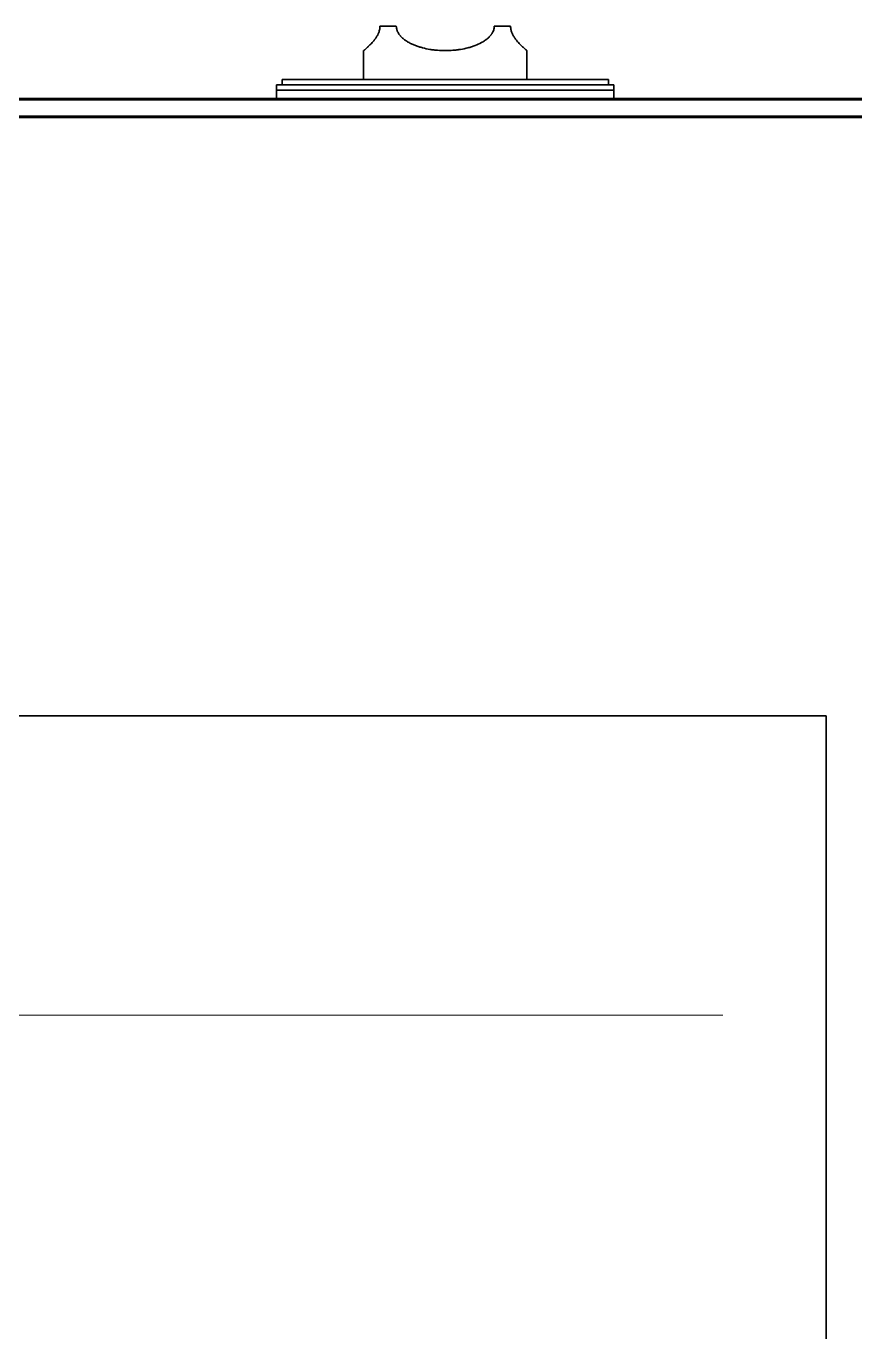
# Model space of a CAD drawing. Extents: x 5987 to 10491, y -672 to 3708.
# Drawn here: x 8894.5 to 9046.9, y 2181.6 to 2421.6 of the extents above; entities that cross this region are included whole.
import ezdxf

# ---------------------------------------------------------------- set-up
doc = ezdxf.new("R2010")
doc.units = 0
doc.header["$LTSCALE"] = 5
doc.layers.get('0').update_dxf_attribs({"linetype": 'CONTINUOUS', "lineweight": 0})
doc.layers.add('1', color=7, linetype='CONTINUOUS', true_color=0xffffff)

msp = doc.modelspace()

# ---------------------------------------------------------------- linework, layer by layer
at = {"color": 2, "linetype": 'Continuous'}
msp.add_line((8584.57, 2239.83), (9022.57, 2239.83), dxfattribs=at)
at = {"layer": '1', "color": 7, "linetype": 'Continuous', "lineweight": 35}
for p, q in [((8959.57, 2421.63), (8962.57, 2421.63)), ((8980.57, 2421.63), (8983.57, 2421.63)), ((8956.57, 2417.13), (8956.57, 2411.82)), ((8986.57, 2411.82), (8986.57, 2417.13)), ((8940.57, 2410.83), (9002.57, 2410.83)), ((8940.57, 2410.83), (8940.57, 2409.83)), ((8940.57, 2409.83), (9002.57, 2409.83)), ((8940.57, 2409.83), (8940.57, 2408.33)), ((8941.57, 2411.83), (9001.57, 2411.83)), ((8941.57, 2411.83), (8941.57, 2410.83)), ((9001.57, 2410.83), (9001.57, 2411.83)), ((9002.57, 2409.83), (9002.57, 2410.83)), ((9002.57, 2408.33), (9002.57, 2409.83)), ((8376.07, 2408.08), (9230.07, 2408.08)), ((9094.06, 2408.33), (8512.08, 2408.33)), ((8512.07, 2405.08), (9230.07, 2405.08)), ((9091.57, 2404.83), (8514.57, 2404.83)), ((8564.57, 2294.83), (9041.57, 2294.83)), ((9041.57, 2294.83), (9041.57, 1510.83))]:
    msp.add_line(p, q, dxfattribs=at)
for points, knots in [([(8959.57, 2421.63), (8959.57, 2421.57), (8959.57, 2421.51), (8959.56, 2421.39), (8959.56, 2421.33), (8959.54, 2421.15), (8959.52, 2421.04), (8959.47, 2420.81), (8959.43, 2420.7), (8959.36, 2420.5), (8959.33, 2420.4), (8959.26, 2420.26), (8959.24, 2420.21), (8959.2, 2420.12), (8959.18, 2420.07), (8959.11, 2419.94), (8959.06, 2419.85), (8958.97, 2419.69), (8958.92, 2419.62), (8958.82, 2419.47), (8958.77, 2419.39), (8958.69, 2419.29), (8958.67, 2419.25), (8958.62, 2419.19), (8958.59, 2419.15), (8958.52, 2419.06), (8958.47, 2418.99), (8958.32, 2418.81), (8958.22, 2418.7), (8958.04, 2418.49), (8957.95, 2418.4), (8957.77, 2418.21), (8957.68, 2418.13), (8957.56, 2418.01), (8957.52, 2417.97), (8957.44, 2417.9), (8957.41, 2417.86), (8957.3, 2417.76), (8957.23, 2417.7), (8957.04, 2417.52), (8956.93, 2417.43), (8956.8, 2417.31), (8956.76, 2417.28), (8956.71, 2417.24), (8956.68, 2417.22), (8956.66, 2417.2), (8956.65, 2417.19), (8956.65, 2417.19), (8956.62, 2417.16), (8956.6, 2417.15), (8956.58, 2417.13), (8956.57, 2417.13), (8956.57, 2417.13)], [0, 0, 0, 0, 0.015629, 0.015629, 0.031257, 0.031257, 0.062514, 0.062514, 0.093772, 0.093772, 0.125029, 0.125029, 0.140657, 0.140657, 0.156286, 0.156286, 0.187543, 0.187543, 0.2188, 0.2188, 0.250057, 0.250057, 0.265686, 0.265686, 0.281315, 0.281315, 0.312572, 0.312572, 0.375086, 0.375086, 0.4376, 0.4376, 0.500115, 0.500115, 0.531372, 0.531372, 0.562629, 0.562629, 0.625143, 0.625143, 0.750172, 0.750172, 0.812686, 0.812686, 0.843944, 0.859572, 0.859572, 0.875201, 0.875201, 0.937715, 0.937715, 1, 1, 1, 1]), ([(8980.57, 2421.63), (8980.57, 2421.57), (8980.57, 2421.51), (8980.56, 2421.39), (8980.55, 2421.33), (8980.53, 2421.15), (8980.5, 2421.04), (8980.43, 2420.81), (8980.38, 2420.7), (8980.29, 2420.5), (8980.23, 2420.4), (8980.16, 2420.28), (8980.15, 2420.26), (8980.11, 2420.21), (8980.1, 2420.19), (8980.05, 2420.12), (8980.02, 2420.07), (8979.92, 2419.94), (8979.85, 2419.85), (8979.7, 2419.69), (8979.63, 2419.61), (8979.47, 2419.46), (8979.39, 2419.39), (8979.27, 2419.29), (8979.22, 2419.25), (8979.14, 2419.19), (8979.09, 2419.15), (8978.96, 2419.06), (8978.88, 2418.99), (8978.7, 2418.87), (8978.6, 2418.82), (8978.42, 2418.7), (8978.32, 2418.65), (8977.85, 2418.39), (8977.45, 2418.21), (8976.93, 2418.01), (8976.82, 2417.97), (8976.61, 2417.9), (8976.29, 2417.79), (8975.96, 2417.69), (8975.3, 2417.52), (8974.85, 2417.43), (8974.27, 2417.33), (8974.1, 2417.31), (8973.92, 2417.28), (8973.8, 2417.27), (8973.75, 2417.26), (8973.45, 2417.22), (8973.22, 2417.2), (8972.51, 2417.14), (8972.04, 2417.13), (8971.1, 2417.13), (8970.63, 2417.14), (8970.04, 2417.19), (8969.92, 2417.2), (8969.68, 2417.23), (8969.33, 2417.26), (8968.98, 2417.31), (8968.3, 2417.43), (8967.85, 2417.52), (8967.19, 2417.69), (8966.97, 2417.76), (8966.65, 2417.86), (8966.54, 2417.89), (8966.33, 2417.97), (8966.22, 2418.01), (8965.91, 2418.13), (8965.7, 2418.21), (8965.3, 2418.39), (8965.11, 2418.49), (8964.73, 2418.7), (8964.54, 2418.81), (8964.27, 2418.99), (8964.18, 2419.06), (8964.01, 2419.19), (8963.92, 2419.25), (8963.76, 2419.39), (8963.68, 2419.46), (8963.52, 2419.62), (8963.44, 2419.69), (8963.33, 2419.82), (8963.3, 2419.86), (8963.23, 2419.94), (8963.19, 2419.98), (8963.09, 2420.12), (8963.03, 2420.21), (8962.91, 2420.4), (8962.86, 2420.5), (8962.8, 2420.62), (8962.79, 2420.65), (8962.76, 2420.7), (8962.75, 2420.73), (8962.72, 2420.81), (8962.7, 2420.87), (8962.65, 2421.03), (8962.62, 2421.15), (8962.6, 2421.3), (8962.59, 2421.33), (8962.59, 2421.39), (8962.58, 2421.42), (8962.58, 2421.51), (8962.57, 2421.57), (8962.57, 2421.63)], [0, 0, 0, 0, 0.007812, 0.007812, 0.015625, 0.015625, 0.03125, 0.03125, 0.046875, 0.046875, 0.0625, 0.0625, 0.066406, 0.066406, 0.070313, 0.070313, 0.078125, 0.078125, 0.09375, 0.09375, 0.109375, 0.109375, 0.125, 0.125, 0.132813, 0.132813, 0.140625, 0.140625, 0.15625, 0.15625, 0.171875, 0.171875, 0.1875, 0.1875, 0.25, 0.25, 0.265625, 0.265625, 0.28125, 0.3125, 0.3125, 0.375, 0.375, 0.390625, 0.398438, 0.398438, 0.40625, 0.40625, 0.4375, 0.4375, 0.5, 0.5, 0.5625, 0.5625, 0.578125, 0.578125, 0.59375, 0.625, 0.625, 0.6875, 0.6875, 0.71875, 0.71875, 0.734375, 0.734375, 0.75, 0.75, 0.78125, 0.78125, 0.8125, 0.8125, 0.84375, 0.84375, 0.859375, 0.859375, 0.875, 0.875, 0.890625, 0.890625, 0.90625, 0.90625, 0.914062, 0.914062, 0.921875, 0.921875, 0.9375, 0.9375, 0.953125, 0.953125, 0.957031, 0.957031, 0.960937, 0.960937, 0.96875, 0.96875, 0.984375, 0.984375, 0.988281, 0.988281, 0.992187, 0.992187, 1, 1, 1, 1]), ([(8986.57, 2417.13), (8986.57, 2417.13), (8986.57, 2417.13), (8986.57, 2417.13), (8986.57, 2417.13), (8986.54, 2417.15), (8986.53, 2417.16), (8986.46, 2417.22), (8986.39, 2417.28), (8986.28, 2417.37), (8986.25, 2417.4), (8986.21, 2417.43), (8986.18, 2417.46), (8986.17, 2417.47), (8986.1, 2417.53), (8986.04, 2417.58), (8985.92, 2417.7), (8985.85, 2417.76), (8985.7, 2417.9), (8985.63, 2417.97), (8985.46, 2418.13), (8985.38, 2418.21), (8985.2, 2418.39), (8985.11, 2418.49), (8984.99, 2418.62), (8984.97, 2418.65), (8984.92, 2418.7), (8984.9, 2418.73), (8984.82, 2418.82), (8984.77, 2418.87), (8984.63, 2419.06), (8984.53, 2419.18), (8984.4, 2419.36), (8984.38, 2419.39), (8984.33, 2419.47), (8984.3, 2419.5), (8984.23, 2419.62), (8984.18, 2419.69), (8984.08, 2419.86), (8984.04, 2419.94), (8983.95, 2420.11), (8983.9, 2420.21), (8983.85, 2420.33), (8983.84, 2420.35), (8983.82, 2420.4), (8983.79, 2420.47), (8983.76, 2420.55), (8983.71, 2420.71), (8983.68, 2420.81), (8983.65, 2420.95), (8983.64, 2420.98), (8983.63, 2421.04), (8983.62, 2421.07), (8983.61, 2421.15), (8983.6, 2421.21), (8983.58, 2421.39), (8983.57, 2421.51), (8983.57, 2421.63)], [0, 0, 0, 0, 0.000102, 0.000102, 0.062596, 0.062596, 0.12509, 0.12509, 0.250077, 0.250077, 0.281324, 0.296947, 0.296947, 0.31257, 0.31257, 0.375064, 0.375064, 0.437558, 0.437558, 0.500051, 0.500051, 0.562545, 0.562545, 0.625038, 0.625038, 0.640662, 0.640662, 0.656285, 0.656285, 0.687532, 0.687532, 0.750026, 0.750026, 0.765649, 0.765649, 0.781272, 0.781272, 0.812519, 0.812519, 0.843766, 0.843766, 0.875013, 0.875013, 0.882825, 0.882825, 0.890636, 0.90626, 0.90626, 0.937506, 0.937506, 0.945318, 0.945318, 0.95313, 0.95313, 0.968753, 0.968753, 1, 1, 1, 1])]:
    msp.add_open_spline(points, degree=3, knots=knots, dxfattribs=at)

doc.saveas('drawing.dxf')
